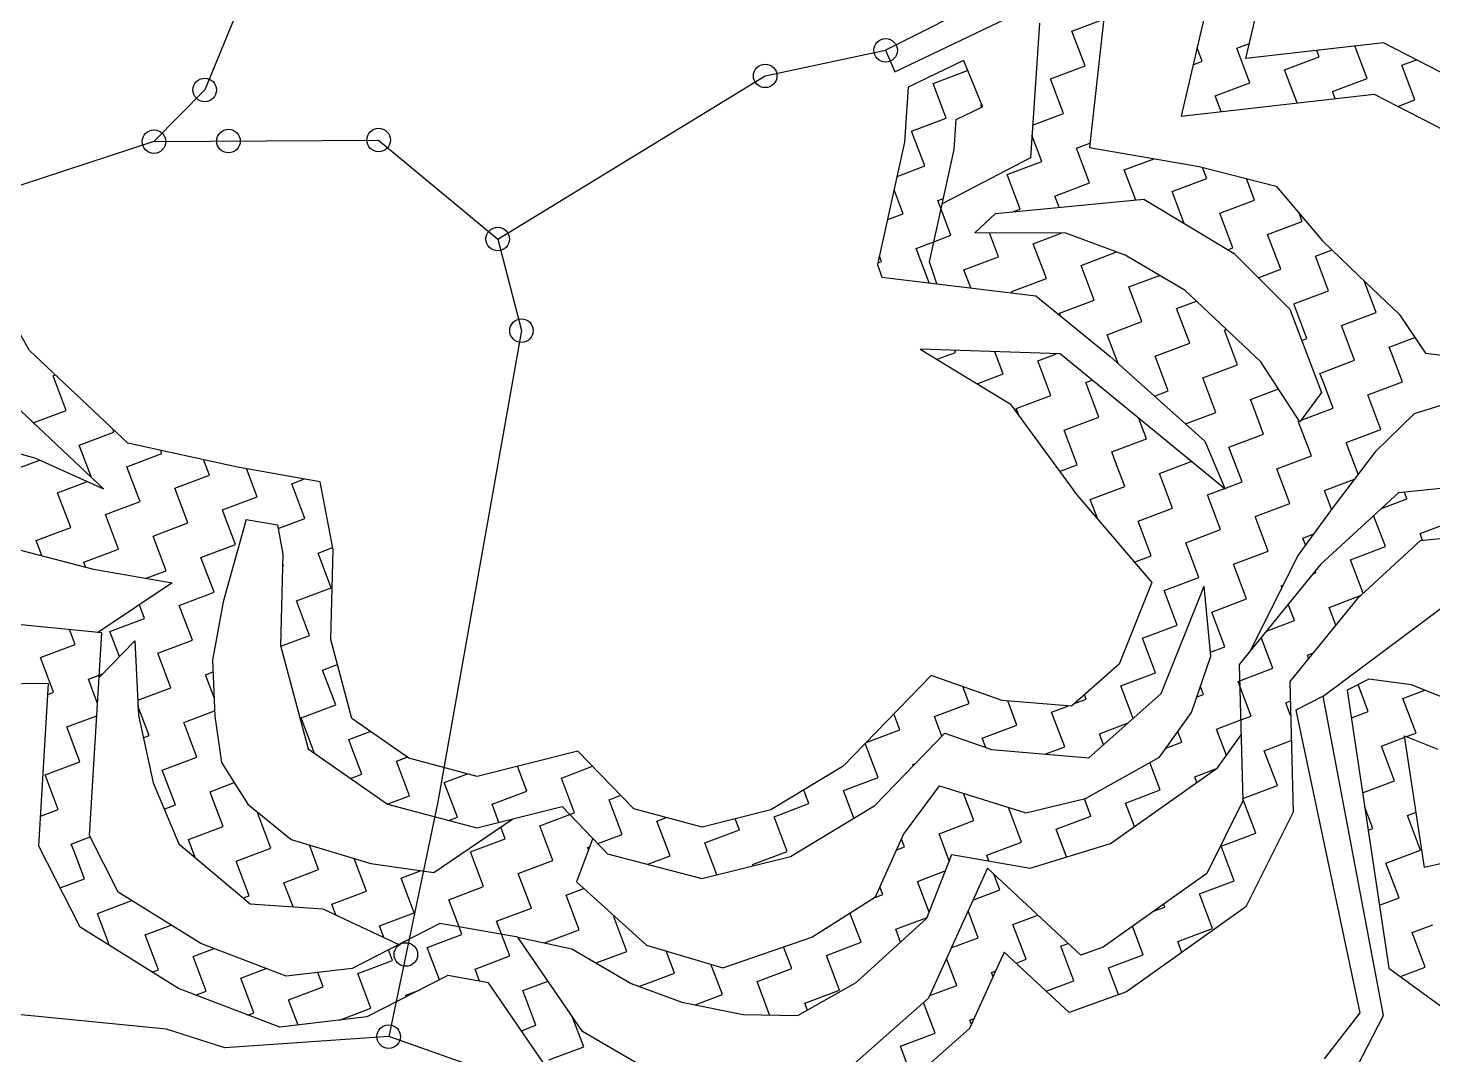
# Model space of a CAD drawing. Header units: metres. Extents: x 307096 to 311250, y 1932270 to 1936190.
# Drawn here: x 310046.4 to 310417.4, y 1934187.6 to 1934458.8 of the extents above; entities that cross this region are included whole.
import ezdxf

# ---------------------------------------------------------------- set-up
doc = ezdxf.new("R2010")
doc.units = ezdxf.units.M
for name, color, linetype in [('POLY_HATCH', 12, 'Continuous'), ('POLY_PARCEL', 6, 'Continuous'), ('POLY_WATER', 4, 'Continuous')]:
    doc.layers.add(name, color=color, linetype=linetype)

msp = doc.modelspace()

# ---------------------------------------------------------------- linework, layer by layer
for centre in [(310272.85, 1934452.94), (310241.05, 1934446.19), (310093.06, 1934442.48), (310079.66, 1934428.83), (310099.33, 1934428.96), (310138.97, 1934429.23), (310170.43, 1934403.09), (310176.69, 1934378.89), (310146.17, 1934214.08), (310141.63, 1934192.38)]:
    msp.add_circle(centre, 3.11)
at = {"layer": 'POLY_HATCH'}
for p, q in [((310367.99, 1934450.78), (310373.23, 1934473.11)), ((310331.3, 1934468.8), (310326.67, 1934427.3)), ((310358.31, 1934467.3), (310350.86, 1934435.53)), ((310313.49, 1934460.1), (310311.08, 1934424.51)), ((310404.31, 1934454.95), (310367.99, 1934450.78)), ((310433.44, 1934439.92), (310404.31, 1934454.95)), ((310293.38, 1934450.28), (310278.83, 1934443.17)), ((310293.38, 1934450.28), (310298.39, 1934438.03)), ((310278.83, 1934443.17), (310277.87, 1934428.64)), ((310350.86, 1934435.53), (310401.83, 1934441.39)), ((310401.83, 1934441.39), (310423.42, 1934430.25)), ((310290.97, 1934426.77), (310291.5, 1934434.67)), ((310291.5, 1934434.67), (310298.39, 1934438.03)), ((310277.87, 1934428.64), (310270.73, 1934396.32)), ((310326.67, 1934427.3), (310355.6, 1934422.25)), ((310284.4, 1934397.06), (310290.97, 1934426.77)), ((310311.08, 1934424.51), (310287.79, 1934412.38)), ((310355.6, 1934422.25), (310376, 1934417.05)), ((310376, 1934417.05), (310388.2, 1934402.62)), ((310301.86, 1934409.87), (310341.01, 1934413.59)), ((310341.01, 1934413.59), (310364.85, 1934399.25)), ((310296.42, 1934404.75), (310301.86, 1934409.87)), ((310046.75, 1934373.66), (310029.22, 1934404.4)), ((310320.44, 1934404.6), (310296.42, 1934404.75)), ((310336.12, 1934398.85), (310320.44, 1934404.6)), ((310388.2, 1934402.62), (310397.83, 1934393.36)), ((310351.95, 1934389.47), (310336.12, 1934398.85)), ((310364.85, 1934399.25), (310379.61, 1934384.55)), ((310270.73, 1934396.32), (310271.84, 1934393.01)), ((310286.36, 1934391.26), (310284.4, 1934397.06)), ((310271.84, 1934393.01), (310312.53, 1934388.11)), ((310397.83, 1934393.36), (310408.41, 1934383.23)), ((310312.53, 1934388.11), (310332.07, 1934372.15)), ((310371.96, 1934370.62), (310351.95, 1934389.47)), ((310379.61, 1934384.55), (310387.92, 1934362.51)), ((310408.41, 1934383.23), (310415.36, 1934372.96)), ((310072.73, 1934349.2), (310046.75, 1934373.66)), ((310318.95, 1934372.72), (310281.98, 1934374.03)), ((310281.98, 1934374.03), (310305.73, 1934359.55)), ((310362.54, 1934336.97), (310318.95, 1934372.72)), ((310332.07, 1934372.15), (310357.13, 1934349.67)), ((310415.36, 1934372.96), (310437.3, 1934370.18)), ((310382.22, 1934354.84), (310371.96, 1934370.62)), ((310036.26, 1934365.4), (310066.34, 1934337.09)), ((310387.92, 1934362.51), (310382.22, 1934354.84)), ((310305.73, 1934359.55), (310323.3, 1934335.53)), ((310412.41, 1934356.88), (310402.07, 1934346.84)), ((310422.3, 1934360), (310412.41, 1934356.88)), ((310029.04, 1934350.83), (310048.37, 1934345.22)), ((310357.13, 1934349.67), (310362.54, 1934336.97)), ((310101.68, 1934342.86), (310072.73, 1934349.2)), ((310402.07, 1934346.84), (310390.99, 1934332.23)), ((310048.37, 1934345.22), (310066.34, 1934337.09)), ((310123.5, 1934338.98), (310101.68, 1934342.86)), ((310126.95, 1934320.96), (310123.5, 1934338.98)), ((310440.89, 1934339.31), (310408.31, 1934336.06)), ((310323.3, 1934335.53), (310343.13, 1934312.35)), ((310408.31, 1934336.06), (310387.7, 1934317.14)), ((310390.99, 1934332.23), (310381.66, 1934319.5)), ((310104.03, 1934329.04), (310097.95, 1934307.22)), ((310104.03, 1934329.04), (310112.25, 1934327.58)), ((310112.25, 1934327.58), (310113.72, 1934319.88)), ((310413.99, 1934323.37), (310397.34, 1934308.07)), ((310431.63, 1934325.13), (310413.99, 1934323.37)), ((310036.71, 1934322.91), (310063.73, 1934315.9)), ((310113.72, 1934319.88), (310113.1, 1934295.74)), ((310126.34, 1934297.29), (310126.95, 1934320.96)), ((310387.7, 1934317.14), (310366.24, 1934290.7)), ((310381.66, 1934319.5), (310368.99, 1934294.08)), ((310063.73, 1934315.9), (310084.46, 1934312.26)), ((310084.46, 1934312.26), (310064.74, 1934299.07)), ((310343.13, 1934312.35), (310334.5, 1934290.81)), ((310345.6, 1934283.02), (310356.95, 1934311.36)), ((310358.74, 1934292.85), (310356.95, 1934311.36)), ((310356.95, 1934311.36), (310356.95, 1934311.36)), ((310097.95, 1934307.22), (310095.15, 1934291.83)), ((310397.34, 1934308.07), (310379.56, 1934286.17)), ((310065.87, 1934299.08), (310024.36, 1934303.09)), ((310062.62, 1934245.5), (310065.87, 1934299.08)), ((310065.16, 1934287.28), (310074.58, 1934296.96)), ((310074.58, 1934296.96), (310075.55, 1934277.27)), ((310113.1, 1934295.74), (310120.36, 1934268.41)), ((310131.88, 1934276.46), (310126.34, 1934297.29)), ((310095.15, 1934291.83), (310095.73, 1934277)), ((310334.5, 1934290.81), (310321.96, 1934279.64)), ((310353.59, 1934278.01), (310358.74, 1934292.85)), ((310366.24, 1934290.7), (310367.16, 1934254.66)), ((310284.85, 1934287.79), (310261.66, 1934263.85)), ((310303.58, 1934281.2), (310284.85, 1934287.79)), ((310400.41, 1934286.82), (310394.75, 1934283.94)), ((310411.71, 1934285.34), (310400.41, 1934286.82)), ((310051.84, 1934285.68), (310014.15, 1934285.12)), ((310049.23, 1934242.71), (310051.84, 1934285.68)), ((310326.49, 1934266.01), (310345.6, 1934283.02)), ((310379.56, 1934286.17), (310380.44, 1934251.72)), ((310394.75, 1934283.94), (310405.73, 1934210.45)), ((310426.13, 1934279.55), (310411.71, 1934285.34)), ((310321.96, 1934279.64), (310303.58, 1934281.2)), ((310075.55, 1934277.27), (310079.43, 1934259.39)), ((310095.73, 1934277), (310097.48, 1934264.76)), ((310146.94, 1934265.91), (310131.88, 1934276.46)), ((310345.13, 1934266.22), (310353.59, 1934278.01)), ((310269.96, 1934253.45), (310288.45, 1934272.54)), ((310288.45, 1934272.54), (310300.78, 1934268.2)), ((310360.52, 1934263.43), (310366.72, 1934272.15)), ((310415.1, 1934237.05), (310409.9, 1934271.85)), ((310409.9, 1934271.85), (310418.68, 1934268.32)), ((310120.36, 1934268.41), (310141.29, 1934253.76)), ((310191.59, 1934267.81), (310164.99, 1934261.13)), ((310206.38, 1934252.53), (310191.59, 1934267.81)), ((310300.78, 1934268.2), (310326.49, 1934266.01)), ((310097.48, 1934264.76), (310104.48, 1934253.79)), ((310164.99, 1934261.13), (310146.94, 1934265.91)), ((310325.6, 1934255.27), (310345.13, 1934266.22)), ((310261.66, 1934263.85), (310242.57, 1934252.27)), ((310332.21, 1934243.43), (310360.52, 1934263.43)), ((310079.43, 1934259.39), (310086.21, 1934243.31)), ((310277.57, 1934245.75), (310287.05, 1934258.64)), ((310287.05, 1934258.64), (310309.83, 1934251.47)), ((310104.48, 1934253.79), (310115.88, 1934244.47)), ((310141.29, 1934253.76), (310164.9, 1934247.5)), ((310164.9, 1934247.5), (310187.41, 1934253.16)), ((310187.41, 1934253.16), (310199.45, 1934240.71)), ((310247.71, 1934239.95), (310269.96, 1934253.45)), ((310309.83, 1934251.47), (310325.6, 1934255.27)), ((310367.16, 1934254.66), (310357.63, 1934235.5)), ((310153.58, 1934235.77), (310174.38, 1934249.88)), ((310224.43, 1934247.74), (310206.38, 1934252.53)), ((310242.57, 1934252.27), (310224.43, 1934247.74)), ((310380.44, 1934251.72), (310367.97, 1934226.67)), ((310070.23, 1934230.57), (310062.62, 1934245.5)), ((310270.14, 1934229.33), (310277.57, 1934245.75)), ((310060.13, 1934221.32), (310049.23, 1934242.71)), ((310086.21, 1934243.31), (310105.08, 1934227.5)), ((310115.88, 1934244.47), (310136.93, 1934238.08)), ((310195.5, 1934244.8), (310191.23, 1934233.25)), ((310311.03, 1934236.88), (310332.21, 1934243.43)), ((310136.93, 1934238.08), (310153.58, 1934235.77)), ((310199.45, 1934240.71), (310224.33, 1934234.12)), ((310224.33, 1934234.12), (310247.71, 1934239.95)), ((310283.73, 1934223.71), (310290.3, 1934240.52)), ((310290.3, 1934240.52), (310311.03, 1934236.88)), ((310430.99, 1934240.73), (310415.1, 1934237.05)), ((310299.73, 1934236.9), (310284.18, 1934202.54)), ((310324.39, 1934213.9), (310299.73, 1934236.9)), ((310357.63, 1934235.5), (310330.3, 1934216.03)), ((310191.23, 1934233.25), (310209.71, 1934216.57)), ((310092, 1934216.97), (310070.23, 1934230.57)), ((310105.08, 1934227.5), (310124.24, 1934226.13)), ((310253.36, 1934218.7), (310270.14, 1934229.33)), ((310124.24, 1934226.13), (310144.33, 1934216.72)), ((310265.08, 1934206.64), (310283.73, 1934223.71)), ((310367.97, 1934226.67), (310336.48, 1934204.23)), ((310086.1, 1934205.1), (310060.13, 1934221.32)), ((310155.18, 1934222.25), (310131.95, 1934210.41)), ((310175.76, 1934218.68), (310155.18, 1934222.25)), ((310114.58, 1934208.34), (310092, 1934216.97)), ((310175.76, 1934218.68), (310190.01, 1934215.59)), ((310192.78, 1934193.78), (310175.76, 1934218.68)), ((310209.71, 1934216.57), (310229.9, 1934210.57)), ((310229.9, 1934210.57), (310253.36, 1934218.7)), ((310330.3, 1934216.03), (310324.39, 1934213.9)), ((310190.01, 1934215.59), (310205.65, 1934206.44)), ((310304.17, 1934214.71), (310295.03, 1934194.52)), ((310321.28, 1934198.75), (310304.17, 1934214.71)), ((310131.95, 1934210.41), (310114.58, 1934208.34)), ((310157.26, 1934208.49), (310135.85, 1934197.59)), ((310168.01, 1934206.63), (310157.26, 1934208.49)), ((310405.73, 1934210.45), (310437.09, 1934187.58)), ((310112.91, 1934194.86), (310086.1, 1934205.1)), ((310183.55, 1934183.9), (310168.01, 1934206.63)), ((310205.65, 1934206.44), (310219, 1934201.45)), ((310249.7, 1934197.98), (310265.08, 1934206.64)), ((310219, 1934201.45), (310235.26, 1934198.26)), ((310284.18, 1934202.54), (310260.89, 1934182)), ((310336.48, 1934204.23), (310321.28, 1934198.75)), ((310135.85, 1934197.59), (310112.91, 1934194.86)), ((310235.26, 1934198.26), (310249.7, 1934197.98)), ((310210.78, 1934183.22), (310192.78, 1934193.78)), ((310295.03, 1934194.52), (310266.99, 1934169.77))]:
    msp.add_line(p, q, dxfattribs=at)
at = {"layer": 'POLY_HATCH', "linetype": 'Continuous'}
for p, q in [((310322.05, 1934457.99), (310330.45, 1934461.16)), ((310325.51, 1934448.83), (310322.05, 1934457.99)), ((310356.44, 1934450.04), (310355.1, 1934453.59)), ((310365.59, 1934453.49), (310368.92, 1934454.75)), ((310369.05, 1934444.33), (310365.59, 1934453.49)), ((310399.98, 1934445.54), (310396.75, 1934454.09)), ((310354.05, 1934449.14), (310356.44, 1934450.04)), ((310378.21, 1934447.79), (310387.36, 1934451.24)), ((310387.36, 1934451.24), (310386.73, 1934452.93)), ((310409.14, 1934448.99), (310413.03, 1934450.46)), ((310285.42, 1934444.17), (310294.48, 1934447.59)), ((310316.35, 1934445.38), (310325.51, 1934448.83)), ((310381.5, 1934439.05), (310378.21, 1934447.79)), ((310412.59, 1934439.83), (310409.14, 1934448.99)), ((310288.87, 1934435.01), (310285.42, 1934444.17)), ((310319.8, 1934436.22), (310316.35, 1934445.38)), ((310359.89, 1934440.88), (310369.05, 1934444.33)), ((310390.82, 1934442.08), (310399.98, 1934445.54)), ((310391.53, 1934440.2), (310390.82, 1934442.08)), ((310298.03, 1934438.47), (310298.19, 1934438.53)), ((310298.23, 1934437.95), (310298.03, 1934438.47)), ((310361.45, 1934436.75), (310359.89, 1934440.88)), ((310408.11, 1934438.14), (310412.59, 1934439.83)), ((310279.72, 1934431.56), (310288.87, 1934435.01)), ((310311.66, 1934433.15), (310319.8, 1934436.22)), ((310283.17, 1934422.4), (310279.72, 1934431.56)), ((310314.1, 1934423.61), (310311.49, 1934430.53)), ((310323.26, 1934427.06), (310326.79, 1934428.39)), ((310304.94, 1934420.15), (310314.1, 1934423.61)), ((310326.71, 1934417.9), (310323.26, 1934427.06)), ((310335.87, 1934421.36), (310343.74, 1934424.32)), ((310275.88, 1934419.65), (310283.17, 1934422.4)), ((310308.4, 1934410.99), (310304.94, 1934420.15)), ((310338.88, 1934413.39), (310335.87, 1934421.36)), ((310357.64, 1934419.11), (310356.54, 1934422.01)), ((310317.55, 1934414.45), (310326.71, 1934417.9)), ((310348.48, 1934415.65), (310357.64, 1934419.11)), ((310370.25, 1934413.4), (310368.12, 1934419.06)), ((310277.47, 1934409.79), (310275.09, 1934416.08)), ((310286.62, 1934413.24), (310288.11, 1934413.8)), ((310287.48, 1934410.97), (310286.62, 1934413.24)), ((310318.68, 1934411.47), (310317.55, 1934414.45)), ((310351.68, 1934407.17), (310348.48, 1934415.65)), ((310361.1, 1934409.95), (310370.25, 1934413.4)), ((310273.36, 1934408.24), (310277.47, 1934409.79)), ((310290.08, 1934404.08), (310287.48, 1934410.97)), ((310306.63, 1934410.33), (310308.4, 1934410.99)), ((310364.55, 1934400.79), (310361.1, 1934409.95)), ((310382.87, 1934407.7), (310382.03, 1934409.91)), ((310299.24, 1934407.54), (310299.48, 1934407.63)), ((310299.28, 1934407.44), (310299.24, 1934407.54)), ((310373.71, 1934404.25), (310382.87, 1934407.7)), ((310280.92, 1934400.63), (310285.58, 1934402.39)), ((310285.58, 1934402.39), (310290.08, 1934404.08)), ((310302.69, 1934398.38), (310300.3, 1934404.73)), ((310311.85, 1934401.83), (310319.21, 1934404.61)), ((310315.3, 1934392.68), (310311.85, 1934401.83)), ((310377.16, 1934395.09), (310373.71, 1934404.25)), ((310271.76, 1934397.17), (310271.23, 1934398.59)), ((310284.36, 1934391.5), (310280.92, 1934400.63)), ((310293.53, 1934394.93), (310302.69, 1934398.38)), ((310324.46, 1934396.13), (310333.62, 1934399.59)), ((310333.62, 1934399.59), (310333.54, 1934399.8)), ((310363.16, 1934400.27), (310364.55, 1934400.79)), ((310386.32, 1934398.54), (310390.72, 1934400.2)), ((310389.78, 1934389.38), (310386.32, 1934398.54)), ((310270.84, 1934396.83), (310271.76, 1934397.17)), ((310295.32, 1934390.18), (310293.53, 1934394.93)), ((310327.92, 1934386.97), (310324.46, 1934396.13)), ((310371.26, 1934392.86), (310377.16, 1934395.09)), ((310306.15, 1934389.22), (310315.3, 1934392.68)), ((310337.08, 1934390.43), (310345.18, 1934393.48)), ((310340.53, 1934381.27), (310337.08, 1934390.43)), ((310402.39, 1934383.68), (310399.25, 1934392.01)), ((310306.28, 1934388.86), (310306.15, 1934389.22)), ((310318.76, 1934383.52), (310327.92, 1934386.97)), ((310349.69, 1934384.72), (310354.9, 1934386.69)), ((310380.62, 1934385.93), (310389.78, 1934389.38)), ((310319.03, 1934382.8), (310318.76, 1934383.52)), ((310353.14, 1934375.57), (310349.69, 1934384.72)), ((310384.07, 1934376.77), (310380.62, 1934385.93)), ((310393.23, 1934380.23), (310402.39, 1934383.68)), ((310331.37, 1934377.81), (310340.53, 1934381.27)), ((310362.3, 1934379.02), (310362.83, 1934379.22)), ((310365.76, 1934369.86), (310362.3, 1934379.02)), ((310396.68, 1934371.07), (310393.23, 1934380.23)), ((310334.25, 1934370.19), (310331.37, 1934377.81)), ((310343.98, 1934372.11), (310353.14, 1934375.57)), ((310382.73, 1934376.27), (310384.07, 1934376.77)), ((310405.84, 1934374.52), (310412.58, 1934377.06)), ((310286.43, 1934371.32), (310291.28, 1934373.15)), ((310291.28, 1934373.15), (310291.08, 1934373.71)), ((310303.9, 1934367.45), (310301.68, 1934373.33)), ((310313.06, 1934370.91), (310317.97, 1934372.76)), ((310347.44, 1934362.95), (310343.98, 1934372.11)), ((310406.5, 1934372.79), (310405.84, 1934374.52)), ((310409.3, 1934365.36), (310406.5, 1934372.79)), ((310316.51, 1934361.75), (310313.06, 1934370.91)), ((310356.6, 1934366.41), (310365.76, 1934369.86)), ((310387.53, 1934367.61), (310396.68, 1934371.07)), ((310053.01, 1934366.97), (310053.62, 1934367.19)), ((310056.46, 1934357.81), (310053.01, 1934366.97)), ((310297.03, 1934364.86), (310303.9, 1934367.45)), ((310325.67, 1934365.2), (310327.35, 1934365.84)), ((310329.12, 1934356.04), (310325.67, 1934365.2)), ((310360.05, 1934357.25), (310356.6, 1934366.41)), ((310388.18, 1934365.88), (310387.53, 1934367.61)), ((310390.98, 1934358.45), (310388.18, 1934365.88)), ((310400.14, 1934361.91), (310409.3, 1934365.36)), ((310307.35, 1934358.29), (310316.51, 1934361.75)), ((310343.84, 1934361.59), (310347.44, 1934362.95)), ((310369.21, 1934360.7), (310376.6, 1934363.49)), ((310369.86, 1934358.97), (310369.21, 1934360.7)), ((310403.59, 1934352.75), (310400.14, 1934361.91)), ((310047.8, 1934354.54), (310056.46, 1934357.81)), ((310308.09, 1934356.33), (310307.35, 1934358.29)), ((310352.05, 1934354.23), (310360.05, 1934357.25)), ((310372.66, 1934351.55), (310369.86, 1934358.97)), ((310382.54, 1934355.27), (310390.98, 1934358.45)), ((310319.96, 1934352.59), (310329.12, 1934356.04)), ((310341.74, 1934350.34), (310339.72, 1934355.69)), ((310381.82, 1934355), (310382.05, 1934355.09)), ((310385.28, 1934345.84), (310381.82, 1934355)), ((310059.92, 1934348.65), (310069.08, 1934352.1)), ((310069.08, 1934352.1), (310068.76, 1934352.93)), ((310323.42, 1934343.43), (310319.96, 1934352.59)), ((310332.58, 1934346.89), (310341.74, 1934350.34)), ((310363.51, 1934348.09), (310372.66, 1934351.55)), ((310394.44, 1934349.3), (310403.59, 1934352.75)), ((310063.14, 1934340.1), (310059.92, 1934348.65)), ((310072.53, 1934342.95), (310081.69, 1934346.4)), ((310081.69, 1934346.4), (310081.35, 1934347.31)), ((310333.23, 1934345.15), (310332.58, 1934346.89)), ((310366.96, 1934338.93), (310363.51, 1934348.09)), ((310376.12, 1934342.39), (310385.28, 1934345.84)), ((310397.59, 1934340.93), (310394.44, 1934349.3)), ((310041.6, 1934341.74), (310049.49, 1934344.71)), ((310075.5, 1934335.08), (310072.53, 1934342.95)), ((310094.3, 1934340.7), (310092.75, 1934344.81)), ((310106.92, 1934334.99), (310104.11, 1934342.43)), ((310318.8, 1934341.69), (310323.42, 1934343.43)), ((310336.03, 1934337.73), (310333.23, 1934345.15)), ((310345.19, 1934341.18), (310353.56, 1934344.34)), ((310379.57, 1934333.23), (310376.12, 1934342.39)), ((310054.22, 1934336.04), (310062.1, 1934339.01)), ((310085.14, 1934337.24), (310094.3, 1934340.7)), ((310116.07, 1934338.45), (310119.42, 1934339.71)), ((310119.53, 1934329.29), (310116.07, 1934338.45)), ((310348.64, 1934332.02), (310345.19, 1934341.18)), ((310362.43, 1934337.22), (310366.96, 1934338.93)), ((310388.73, 1934336.68), (310396.63, 1934339.66)), ((310057.67, 1934326.88), (310054.22, 1934336.04)), ((310075.99, 1934333.79), (310075.5, 1934335.08)), ((310086.9, 1934332.59), (310085.14, 1934337.24)), ((310097.76, 1934331.54), (310106.92, 1934334.99)), ((310326.87, 1934334.27), (310336.03, 1934337.73)), ((310357.8, 1934335.48), (310362.3, 1934337.17)), ((310361.26, 1934326.32), (310357.8, 1934335.48)), ((310390.61, 1934331.7), (310388.73, 1934336.68)), ((310410.5, 1934334.43), (310409.83, 1934336.22)), ((310066.83, 1934330.33), (310075.99, 1934333.79)), ((310088.6, 1934328.08), (310086.9, 1934332.59)), ((310098.3, 1934330.09), (310097.76, 1934331.54)), ((310328.84, 1934329.05), (310326.87, 1934334.27)), ((310339.49, 1934328.57), (310348.64, 1934332.02)), ((310370.42, 1934329.77), (310379.57, 1934333.23)), ((310403.76, 1934331.89), (310410.5, 1934334.43)), ((310070.28, 1934321.18), (310066.83, 1934330.33)), ((310079.44, 1934324.63), (310088.6, 1934328.08)), ((310101.21, 1934322.38), (310098.3, 1934330.09)), ((310112.43, 1934326.61), (310119.53, 1934329.29)), ((310342.94, 1934319.41), (310339.49, 1934328.57)), ((310373.87, 1934320.62), (310370.42, 1934329.77)), ((310404.8, 1934321.82), (310401.71, 1934330.01)), ((310413.96, 1934325.28), (310423.12, 1934328.73)), ((310048.51, 1934323.42), (310057.67, 1934326.88)), ((310050.01, 1934319.46), (310048.51, 1934323.42)), ((310082.9, 1934315.47), (310079.44, 1934324.63)), ((310352.1, 1934322.87), (310361.26, 1934326.32)), ((310383.03, 1934324.07), (310385.78, 1934325.11)), ((310383.7, 1934322.28), (310383.03, 1934324.07)), ((310414.65, 1934323.43), (310413.96, 1934325.28)), ((310061.12, 1934317.72), (310070.28, 1934321.18)), ((310092.05, 1934318.93), (310101.21, 1934322.38)), ((310122.98, 1934320.13), (310126.83, 1934321.58)), ((310126.44, 1934310.97), (310122.98, 1934320.13)), ((310355.55, 1934313.71), (310352.1, 1934322.87)), ((310364.71, 1934317.16), (310373.87, 1934320.62)), ((310395.64, 1934318.37), (310404.8, 1934321.82)), ((310061.6, 1934316.46), (310061.12, 1934317.72)), ((310095.51, 1934309.77), (310092.05, 1934318.93)), ((310113.63, 1934316.61), (310113.82, 1934316.68)), ((310113.82, 1934316.68), (310113.65, 1934317.14)), ((310338.52, 1934317.74), (310342.94, 1934319.41)), ((310368.17, 1934308), (310364.71, 1934317.16)), ((310398.96, 1934309.56), (310395.64, 1934318.37)), ((310077.59, 1934313.47), (310082.9, 1934315.47)), ((310346.4, 1934310.25), (310355.55, 1934313.71)), ((310385.63, 1934314.59), (310386.48, 1934314.91)), ((310386.48, 1934314.91), (310386.3, 1934315.41)), ((310086.35, 1934306.31), (310095.51, 1934309.77)), ((310117.28, 1934307.52), (310126.44, 1934310.97)), ((310349.85, 1934301.09), (310346.4, 1934310.25)), ((310377.32, 1934311.46), (310377.73, 1934311.61)), ((310377.47, 1934311.08), (310377.32, 1934311.46)), ((310389.94, 1934305.75), (310398.21, 1934308.88)), ((310077.19, 1934302.86), (310075.82, 1934306.48)), ((310089.8, 1934297.16), (310086.35, 1934306.31)), ((310120.73, 1934298.36), (310117.28, 1934307.52)), ((310359.01, 1934304.55), (310368.17, 1934308)), ((310380.78, 1934302.3), (310379.15, 1934306.61)), ((310391.69, 1934301.11), (310389.94, 1934305.75)), ((310068.03, 1934299.4), (310077.19, 1934302.86)), ((310362.46, 1934295.39), (310359.01, 1934304.55)), ((310373.4, 1934299.52), (310380.78, 1934302.3)), ((310058.88, 1934295.95), (310057.38, 1934299.9)), ((310070.52, 1934292.8), (310068.03, 1934299.4)), ((310113.16, 1934295.5), (310120.73, 1934298.36)), ((310340.69, 1934297.64), (310349.85, 1934301.09)), ((310344.15, 1934288.48), (310340.69, 1934297.64)), ((310375.08, 1934289.69), (310372.01, 1934297.81)), ((310049.72, 1934292.5), (310058.88, 1934295.95)), ((310080.65, 1934293.7), (310089.8, 1934297.16)), ((310084.1, 1934284.54), (310080.65, 1934293.7)), ((310358.64, 1934293.95), (310362.46, 1934295.39)), ((310053.17, 1934283.34), (310049.72, 1934292.5)), ((310124.19, 1934289.2), (310128.1, 1934290.68)), ((310384.23, 1934293.14), (310385.66, 1934293.68)), ((310384.55, 1934292.31), (310384.23, 1934293.14)), ((310062.33, 1934286.79), (310065.19, 1934287.87)), ((310064.74, 1934280.41), (310062.33, 1934286.79)), ((310065.19, 1934287.87), (310066.04, 1934288.19)), ((310093.26, 1934288), (310095.27, 1934288.76)), ((310095.54, 1934281.96), (310093.26, 1934288)), ((310127.64, 1934280.04), (310124.19, 1934289.2)), ((310334.99, 1934285.03), (310344.15, 1934288.48)), ((310365.92, 1934286.23), (310366.35, 1934286.4)), ((310366.35, 1934286.4), (310375.08, 1934289.69)), ((310051.66, 1934282.77), (310053.17, 1934283.34)), ((310075.36, 1934281.24), (310084.1, 1934284.54)), ((310294.9, 1934280.37), (310293.21, 1934284.85)), ((310325.83, 1934281.57), (310325.4, 1934282.7)), ((310338.22, 1934276.45), (310334.99, 1934285.03)), ((310355.02, 1934282.12), (310356.76, 1934282.78)), ((310356.76, 1934282.78), (310355.97, 1934284.87)), ((310366.39, 1934284.98), (310365.92, 1934286.23)), ((310369.37, 1934277.07), (310366.39, 1934284.98)), ((310400.3, 1934278.28), (310397.62, 1934285.4)), ((310400.3, 1934278.28), (310397.62, 1934285.4)), ((310409.46, 1934281.73), (310415.25, 1934283.92)), ((310409.46, 1934281.73), (310415.25, 1934283.92)), ((310078.4, 1934271.93), (310075.43, 1934279.8)), ((310118.48, 1934276.59), (310127.64, 1934280.04)), ((310285.74, 1934276.91), (310294.9, 1934280.37)), ((310307.51, 1934274.66), (310305.09, 1934281.08)), ((310316.67, 1934278.12), (310320.93, 1934279.72)), ((310322.88, 1934280.46), (310325.83, 1934281.57)), ((310378.53, 1934280.53), (310379.69, 1934280.97)), ((310379.79, 1934277.19), (310378.53, 1934280.53)), ((310412.91, 1934272.58), (310409.46, 1934281.73)), ((310412.91, 1934272.58), (310409.46, 1934281.73)), ((310056.63, 1934274.18), (310064.54, 1934277.16)), ((310087.56, 1934275.38), (310095.67, 1934278.45)), ((310091.01, 1934266.23), (310087.56, 1934275.38)), ((310121.94, 1934267.43), (310118.48, 1934276.59)), ((310276.58, 1934273.46), (310275.01, 1934277.63)), ((310287.69, 1934271.75), (310285.74, 1934276.91)), ((310320.13, 1934268.96), (310316.67, 1934278.12)), ((310329.28, 1934272.41), (310336.93, 1934275.3)), ((310360.21, 1934273.62), (310366.62, 1934276.04)), ((310366.62, 1934276.04), (310369.37, 1934277.07)), ((310395.85, 1934276.6), (310400.3, 1934278.28)), ((310395.85, 1934276.6), (310400.3, 1934278.28)), ((310060.08, 1934265.02), (310056.63, 1934274.18)), ((310076.84, 1934271.34), (310078.4, 1934271.93)), ((310131.1, 1934270.89), (310136.78, 1934273.03)), ((310267.74, 1934270.12), (310276.58, 1934273.46)), ((310298.36, 1934271.21), (310307.51, 1934274.66)), ((310330.39, 1934269.48), (310329.28, 1934272.41)), ((310351.06, 1934270.17), (310349.99, 1934272.99)), ((310362.83, 1934266.68), (310360.21, 1934273.62)), ((310403.76, 1934269.12), (310409.96, 1934271.46)), ((310403.76, 1934269.12), (310409.96, 1934271.46)), ((310410.42, 1934271.64), (310412.91, 1934272.58)), ((310410.42, 1934271.64), (310412.91, 1934272.58)), ((310131.75, 1934269.15), (310131.1, 1934270.89)), ((310134.55, 1934261.73), (310131.75, 1934269.15)), ((310270.88, 1934260.85), (310267.48, 1934269.86)), ((310299.29, 1934268.72), (310298.36, 1934271.21)), ((310314.91, 1934266.99), (310320.13, 1934268.96)), ((310346.81, 1934268.56), (310351.06, 1934270.17)), ((310372.83, 1934267.92), (310379.96, 1934270.61)), ((310376.28, 1934258.76), (310372.83, 1934267.92)), ((310407.21, 1934259.96), (310403.76, 1934269.12)), ((310407.21, 1934259.96), (310403.76, 1934269.12)), ((310050.92, 1934261.57), (310060.08, 1934265.02)), ((310081.85, 1934262.77), (310091.01, 1934266.23)), ((310121.82, 1934267.39), (310121.94, 1934267.43)), ((310143.71, 1934265.18), (310146.49, 1934266.23)), ((310147.16, 1934256.02), (310143.71, 1934265.18)), ((310280.04, 1934264.3), (310280.72, 1934264.56)), ((310280.16, 1934263.98), (310280.04, 1934264.3)), ((310345.35, 1934257.55), (310342.61, 1934264.81)), ((310054.38, 1934252.41), (310050.92, 1934261.57)), ((310085.31, 1934253.61), (310081.85, 1934262.77)), ((310131.53, 1934260.59), (310134.55, 1934261.73)), ((310156.32, 1934259.48), (310162.46, 1934261.8)), ((310178.09, 1934257.23), (310175.62, 1934263.8)), ((310187.25, 1934260.68), (310195.49, 1934263.79)), ((310190.71, 1934251.53), (310187.25, 1934260.68)), ((310261.72, 1934257.39), (310270.88, 1934260.85)), ((310354.51, 1934261.01), (310360.06, 1934263.1)), ((310355.05, 1934259.56), (310354.51, 1934261.01)), ((310094.46, 1934257.07), (310100.85, 1934259.48)), ((310095.12, 1934255.33), (310094.46, 1934257.07)), ((310159.78, 1934250.32), (310156.32, 1934259.48)), ((310168.94, 1934253.77), (310178.09, 1934257.23)), ((310252.56, 1934253.94), (310251.22, 1934257.51)), ((310264.47, 1934250.11), (310261.72, 1934257.39)), ((310296.11, 1934249.44), (310293.39, 1934256.64)), ((310336.19, 1934254.1), (310345.35, 1934257.55)), ((310367.14, 1934255.31), (310376.28, 1934258.76)), ((310398.81, 1934256.79), (310407.21, 1934259.96)), ((310398.81, 1934256.79), (310407.21, 1934259.96)), ((310082.34, 1934252.49), (310085.31, 1934253.61)), ((310097.92, 1934247.91), (310095.12, 1934255.33)), ((310141.24, 1934253.79), (310147.16, 1934256.02)), ((310170.75, 1934248.97), (310168.94, 1934253.77)), ((310199.86, 1934254.98), (310202.9, 1934256.13)), ((310203.32, 1934245.82), (310199.86, 1934254.98)), ((310243.41, 1934250.48), (310252.56, 1934253.94)), ((310305.26, 1934252.89), (310305.28, 1934252.9)), ((310308.72, 1934243.73), (310305.26, 1934252.89)), ((310327.03, 1934250.64), (310325.32, 1934255.2)), ((310338.53, 1934247.9), (310336.19, 1934254.1)), ((310370.58, 1934246.15), (310367.15, 1934255.24)), ((310401.51, 1934247.35), (310399.37, 1934253.01)), ((310401.51, 1934247.35), (310399.37, 1934253.01)), ((310049.71, 1934250.65), (310054.38, 1934252.41)), ((310107.08, 1934251.36), (310107.33, 1934251.46)), ((310110.53, 1934242.21), (310107.08, 1934251.36)), ((310157.5, 1934249.46), (310159.78, 1934250.32)), ((310181.55, 1934248.07), (310189.45, 1934251.05)), ((310189.45, 1934251.05), (310190.71, 1934251.53)), ((310212.48, 1934249.28), (310215.02, 1934250.24)), ((310215.93, 1934240.12), (310212.48, 1934249.28)), ((310234.25, 1934247.03), (310233.16, 1934249.92)), ((310246.86, 1934241.32), (310243.41, 1934250.48)), ((310286.95, 1934245.98), (310296.11, 1934249.44)), ((310317.88, 1934247.19), (310327.03, 1934250.64)), ((310410.66, 1934250.8), (310412.92, 1934251.66)), ((310410.66, 1934250.8), (310412.92, 1934251.66)), ((310414.12, 1934241.65), (310410.66, 1934250.8)), ((310414.12, 1934241.65), (310410.66, 1934250.8)), ((310088.76, 1934244.46), (310097.92, 1934247.91)), ((310172.39, 1934244.62), (310171.21, 1934247.73)), ((310185, 1934238.91), (310181.55, 1934248.07)), ((310196.86, 1934243.39), (310203.32, 1934245.82)), ((310225.09, 1934243.57), (310234.25, 1934247.03)), ((310289.64, 1934238.84), (310286.95, 1934245.98)), ((310320.64, 1934239.85), (310317.88, 1934247.19)), ((310361.42, 1934242.69), (310370.58, 1934246.15)), ((310400.29, 1934246.89), (310401.51, 1934247.35)), ((310400.29, 1934246.89), (310401.51, 1934247.35)), ((310057.83, 1934243.25), (310062.81, 1934245.13)), ((310058.49, 1934241.51), (310057.83, 1934243.25)), ((310090.57, 1934239.66), (310088.76, 1934244.46)), ((310101.37, 1934238.75), (310110.53, 1934242.21)), ((310123.14, 1934236.5), (310120.69, 1934243.02)), ((310163.23, 1934241.16), (310172.39, 1934244.62)), ((310194.16, 1934242.37), (310194.67, 1934242.56)), ((310194.38, 1934241.78), (310194.16, 1934242.37)), ((310228.28, 1934235.1), (310225.09, 1934243.57)), ((310275.77, 1934241.77), (310277.79, 1934242.53)), ((310277.79, 1934242.53), (310277.03, 1934244.55)), ((310299.56, 1934240.28), (310308.72, 1934243.73)), ((310364.87, 1934233.53), (310361.42, 1934242.69)), ((310061.29, 1934234.09), (310058.49, 1934241.51)), ((310104.83, 1934229.59), (310101.37, 1934238.75)), ((310135.76, 1934230.8), (310132.5, 1934239.43)), ((310166.69, 1934232), (310163.23, 1934241.16)), ((310175.84, 1934235.46), (310185, 1934238.91)), ((310210.05, 1934237.9), (310215.93, 1934240.12)), ((310237.7, 1934237.87), (310246.86, 1934241.32)), ((310300.12, 1934238.79), (310299.56, 1934240.28)), ((310404.96, 1934238.19), (310414.12, 1934241.65)), ((310404.96, 1934238.19), (310414.12, 1934241.65)), ((310408.41, 1934229.03), (310404.96, 1934238.19)), ((310408.41, 1934229.03), (310404.96, 1934238.19)), ((310113.99, 1934233.05), (310123.14, 1934236.5)), ((310144.91, 1934234.25), (310150.18, 1934236.24)), ((310179.3, 1934226.3), (310175.84, 1934235.46)), ((310237.85, 1934237.49), (310237.7, 1934237.87)), ((310281.24, 1934233.37), (310288.59, 1934236.14)), ((310303.01, 1934231.12), (310301.43, 1934235.31)), ((310054.86, 1934231.67), (310061.29, 1934234.09)), ((310116.38, 1934226.69), (310113.99, 1934233.05)), ((310126.6, 1934227.34), (310135.76, 1934230.8)), ((310148.37, 1934225.1), (310144.91, 1934234.25)), ((310157.53, 1934228.55), (310166.69, 1934232)), ((310188.46, 1934229.75), (310193.14, 1934231.52)), ((310272.09, 1934229.92), (310271.32, 1934231.94)), ((310284.32, 1934225.22), (310281.24, 1934233.37)), ((310295.9, 1934228.44), (310303.01, 1934231.12)), ((310355.71, 1934230.08), (310364.87, 1934233.53)), ((310064.74, 1934224.93), (310073.79, 1934228.35)), ((310103.28, 1934229.01), (310104.83, 1934229.59)), ((310127.66, 1934224.53), (310126.6, 1934227.34)), ((310160.24, 1934221.37), (310157.53, 1934228.55)), ((310191.91, 1934220.6), (310188.46, 1934229.75)), ((310269.55, 1934228.96), (310272.09, 1934229.92)), ((310346.56, 1934226.62), (310346.26, 1934227.4)), ((310359.17, 1934220.92), (310355.71, 1934230.08)), ((310403.25, 1934227.08), (310408.41, 1934229.03)), ((310403.25, 1934227.08), (310408.41, 1934229.03)), ((310067.95, 1934216.44), (310064.74, 1934224.93)), ((310139.21, 1934221.64), (310148.37, 1934225.1)), ((310170.14, 1934222.85), (310179.3, 1934226.3)), ((310201.07, 1934224.05), (310201.32, 1934224.15)), ((310204.52, 1934214.89), (310201.07, 1934224.05)), ((310266.38, 1934217.3), (310263.44, 1934225.09)), ((310275.54, 1934220.76), (310283.79, 1934223.87)), ((310297.31, 1934218.51), (310294.63, 1934225.63)), ((310306.47, 1934221.96), (310313.07, 1934224.45)), ((310343.6, 1934225.51), (310346.56, 1934226.62)), ((310077.35, 1934219.23), (310084.23, 1934221.82)), ((310140.37, 1934218.58), (310139.21, 1934221.64)), ((310160.98, 1934219.39), (310160.24, 1934221.37)), ((310171.43, 1934219.43), (310170.14, 1934222.85)), ((310182.79, 1934217.15), (310191.91, 1934220.6)), ((310276.81, 1934217.38), (310275.54, 1934220.76)), ((310309.92, 1934212.81), (310306.47, 1934221.96)), ((310340.85, 1934214.01), (310338.02, 1934221.53)), ((310350.01, 1934217.47), (310359.17, 1934220.92)), ((310411.87, 1934219.88), (310417.36, 1934221.95)), ((310411.87, 1934219.88), (310417.36, 1934221.95)), ((310415.32, 1934210.72), (310411.87, 1934219.88)), ((310415.32, 1934210.72), (310411.87, 1934219.88)), ((310080.81, 1934210.07), (310077.35, 1934219.23)), ((310151.82, 1934215.94), (310160.98, 1934219.39)), ((310155.05, 1934207.37), (310151.82, 1934215.94)), ((310173.59, 1934213.69), (310171.43, 1934219.43)), ((310248.07, 1934210.39), (310245.91, 1934216.12)), ((310257.22, 1934213.85), (310266.38, 1934217.3)), ((310290.19, 1934215.82), (310297.31, 1934218.51)), ((310319.08, 1934216.26), (310321.06, 1934217.01)), ((310322.54, 1934207.1), (310319.08, 1934216.26)), ((310351.08, 1934214.63), (310350.01, 1934217.47)), ((310089.97, 1934213.53), (310095.52, 1934215.62)), ((310093.42, 1934204.37), (310089.97, 1934213.53)), ((310133.51, 1934209.03), (310142.67, 1934212.48)), ((310142.67, 1934212.48), (310141.59, 1934215.32)), ((310164.44, 1934210.23), (310173.59, 1934213.69)), ((310196.42, 1934211.84), (310204.52, 1934214.89)), ((310217.14, 1934209.19), (310214.94, 1934215.02)), ((310260.68, 1934204.69), (310257.22, 1934213.85)), ((310291.61, 1934205.9), (310288.92, 1934213.02)), ((310307.28, 1934211.81), (310309.92, 1934212.81)), ((310331.69, 1934210.56), (310340.85, 1934214.01)), ((310079.14, 1934209.44), (310080.81, 1934210.07)), ((310102.58, 1934207.82), (310109.3, 1934210.36)), ((310124.35, 1934205.57), (310122.93, 1934209.34)), ((310136.96, 1934199.87), (310133.51, 1934209.03)), ((310165.64, 1934207.04), (310164.44, 1934210.23)), ((310207.98, 1934205.73), (310217.14, 1934209.19)), ((310229.75, 1934203.49), (310226.72, 1934211.52)), ((310238.91, 1934206.94), (310248.07, 1934210.39)), ((310300.77, 1934209.35), (310301.95, 1934209.8)), ((310301.21, 1934208.17), (310300.77, 1934209.35)), ((310334.37, 1934203.47), (310331.69, 1934210.56)), ((310408.76, 1934208.24), (310415.32, 1934210.72)), ((310408.76, 1934208.24), (310415.32, 1934210.72)), ((310106.03, 1934198.66), (310102.58, 1934207.82)), ((310115.19, 1934202.12), (310124.35, 1934205.57)), ((310146.12, 1934203.32), (310149.93, 1934204.76)), ((310177.05, 1934204.53), (310183.71, 1934207.04)), ((310208.05, 1934205.54), (310207.98, 1934205.73)), ((310242.23, 1934198.13), (310238.91, 1934206.94)), ((310251.52, 1934201.24), (310260.68, 1934204.69)), ((310284.48, 1934203.21), (310291.61, 1934205.9)), ((310315.27, 1934204.36), (310322.54, 1934207.1)), ((310090.7, 1934203.34), (310093.42, 1934204.37)), ((310117.71, 1934195.43), (310115.19, 1934202.12)), ((310146.28, 1934202.9), (310146.12, 1934203.32)), ((310180.5, 1934195.37), (310177.05, 1934204.53)), ((310222.52, 1934200.76), (310229.75, 1934203.49)), ((310252.21, 1934199.39), (310251.52, 1934201.24)), ((310285.9, 1934193.28), (310282.85, 1934201.37)), ((310104.47, 1934198.08), (310106.03, 1934198.66)), ((310128.63, 1934196.73), (310136.96, 1934199.87)), ((310193.12, 1934189.67), (310190.07, 1934197.74)), ((310176.69, 1934193.93), (310180.5, 1934195.37)), ((310295.06, 1934196.74), (310296.24, 1934197.18)), ((310295.5, 1934195.57), (310295.06, 1934196.74)), ((310276.75, 1934189.83), (310285.9, 1934193.28)), ((310279.98, 1934181.24), (310276.75, 1934189.83)), ((310183.96, 1934186.21), (310193.12, 1934189.67))]:
    msp.add_line(p, q, dxfattribs=at)
at = {"layer": 'POLY_PARCEL'}
for p, q in [((310113.34, 1934491.59), (310093.06, 1934442.48)), ((310241.05, 1934446.19), (310272.85, 1934452.94)), ((310170.43, 1934403.09), (310241.05, 1934446.19)), ((310093.06, 1934442.48), (310079.66, 1934428.83)), ((310079.66, 1934428.83), (309932.09, 1934380.62)), ((310079.66, 1934428.83), (310138.97, 1934429.23)), ((310138.97, 1934429.23), (310170.43, 1934403.09)), ((310170.43, 1934403.09), (310176.69, 1934378.89)), ((310176.69, 1934378.89), (310154.61, 1934254.41)), ((310388.35, 1934282.31), (310420.28, 1934306.13)), ((310154.61, 1934254.41), (310141.63, 1934192.38))]:
    msp.add_line(p, q, dxfattribs=at)
at = {"layer": 'POLY_WATER'}
for p, q in [((310275.24, 1934447.29), (310419.97, 1934516.43)), ((310358.04, 1934496.08), (310272.85, 1934452.94)), ((310272.85, 1934452.94), (310275.24, 1934447.29)), ((310388.35, 1934282.31), (310381.15, 1934278.64)), ((310404.3, 1934197.95), (310388.35, 1934282.31)), ((310381.15, 1934278.64), (310398.06, 1934198.63)), ((310082.93, 1934194.35), (309874.81, 1934214.89)), ((310380.7, 1934152.48), (310404.3, 1934197.95)), ((310398.06, 1934198.63), (310388.67, 1934186.51)), ((310098.39, 1934189.42), (310082.93, 1934194.35)), ((310141.63, 1934192.38), (310098.39, 1934189.42)), ((310169.04, 1934182.74), (310141.63, 1934192.38))]:
    msp.add_line(p, q, dxfattribs=at)

doc.saveas('drawing.dxf')
